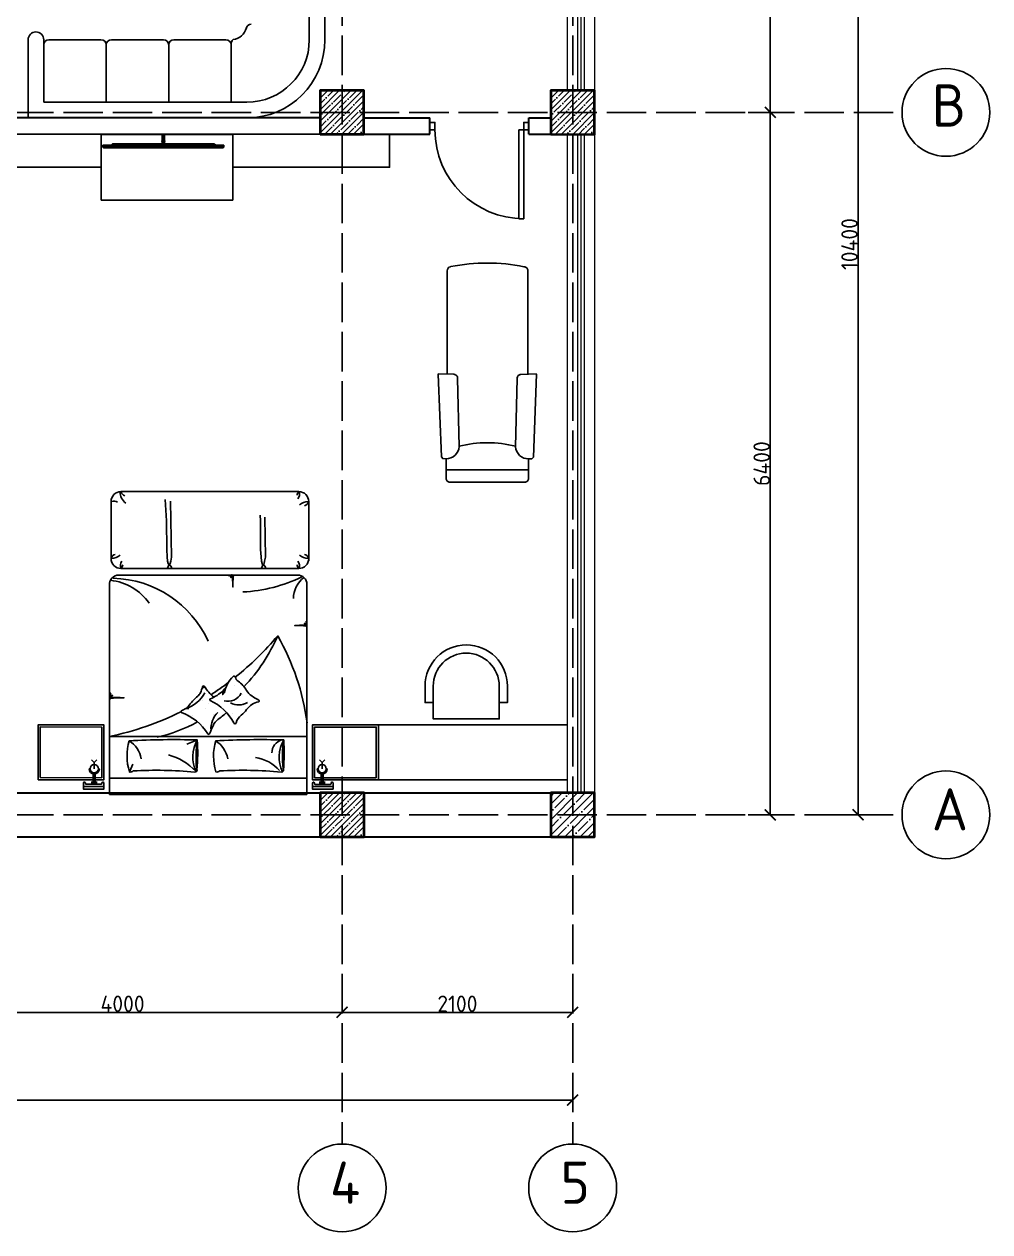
# Model space of a CAD drawing. Header units: millimetres. Extents: x -79936 to 190348, y -17907 to 78730.
# Drawn here: x 4510 to 13307, y -7852 to 3152 of the extents above; entities that cross this region are included whole.
import ezdxf

# ---------------------------------------------------------------- set-up
doc = ezdxf.new("R2010")
doc.units = ezdxf.units.MM
doc.linetypes.add('ACAD_ISO02W100', pattern=[15, 12, -3])
for name, color, linetype in [('A-Door', 150, 'Continuous'), ('ELEC', 4, 'Continuous'), ('FUR', 42, 'Continuous'), ('mebel', 21, 'Continuous'), ('NET 01', 8, 'Continuous'), ('NOITHAT', 21, 'Continuous'), ('Plan 1', 7, 'Continuous'), ('VATDUNG', 9, 'Continuous'), ('wood', 26, 'Continuous')]:
    doc.layers.add(name, color=color, linetype=linetype)
doc.styles.add('gost', font='GOST Common.ttf')
doc.dimstyles.new('Copy of GOST', dxfattribs={"dimtxt": 150, "dimasz": 100, "dimexe": 0.18, "dimexo": 0.06, "dimgap": 3, "dimtad": 1, "dimdec": 0, "dimzin": 0, "dimdsep": 46, "dimtxsty": 'gost', "dimblk": 'ARCHTICK', "dimcen": 0.09, "dimclrt": 256, "dimadec": 0, "dimazin": 0, "dimtfac": 1, "dimtdec": 0, "dimtofl": 0, "dimtmove": 0, "dimatfit": 3, "dimldrblk": 'ARCHTICK', "dimfxl": 200, "dimfxlon": 1, "dimtolj": 1, "dimtzin": 0, "dimarcsym": 0})

# ---------------------------------------------------------------- blocks, each defined once
blk = doc.blocks.new('coffee table')
at = {"color": 7}
for p, q in [((133546, -23302), (134746, -23302)), ((133546, -23902), (133546, -23302)), ((134746, -23302), (134746, -23902)), ((134746, -23902), (133546, -23902))]:
    blk.add_line(p, q, dxfattribs=at)
blk = doc.blocks.new('Lejanka')
at = {"color": 253, "ltscale": 0.5}
blk.add_line((1063, -552), (311, -552), dxfattribs=at)
at = {"color": 253, "ltscale": 0.03}
for points in [[(1031, -438), (818, -438), (346, -438, 0.414214), (311, -473), (311, -652)], [(1028, -438, -0.414214), (1063, -473)], [(318, -1424), (318, -2366, 0.414214), (353, -2402, 0.099956), (1020, -2403, 0.005368), (1025, -2402, 0.002832)], [(1052, -2366, -0.358906), (1025, -2402)]]:
    blk.add_lwpolyline(points, format="xyb", dxfattribs=at)
for points in [[(1063, -653), (1063, -473)], [(1053, -2367), (1053, -1425)]]:
    blk.add_lwpolyline(points, dxfattribs=at)
for points in [[(267, -668), (238, -1423), (242, -1426), (381, -1421, 0.414214), (416, -1384), (429, -762, 0.414214), (311, -652), (281, -653)], [(1106, -669), (1135, -1424), (1131, -1427), (992, -1422, -0.414214), (958, -1385), (945, -763, -0.414214), (1063, -653), (1093, -654)]]:
    blk.add_lwpolyline(points, format="xyb", close=True, dxfattribs=at)
at = {"color": 253, "ltscale": 0.5}
blk.add_arc((687, 275), 1073, 256.094, 283.906, dxfattribs=at)
blk = doc.blocks.new('*X48')
at = {"color": 0}
for p, q in [((3148, 8143), (3148, 8143)), ((3156, 8183), (3156, 8183)), ((3283, 8050), (3283, 8050)), ((3154, 7951), (3154, 7951)), ((3209, 8024), (3209, 8024)), ((3252, 7997), (3252, 7997))]:
    blk.add_line(p, q, dxfattribs=at)
blk = doc.blocks.new('*X47')
at = {"color": 0}
for p, q in [((3156, 8183), (3156, 8183)), ((3140, 7940), (3140, 7940))]:
    blk.add_line(p, q, dxfattribs=at)
blk = doc.blocks.new('*X46')
at = {"color": 0}
for p, q in [((3156, 8183), (3156, 8183)), ((3140, 7940), (3140, 7940))]:
    blk.add_line(p, q, dxfattribs=at)
blk = doc.blocks.new('*X45')
at = {"color": 0}
for p, q in [((3163, 7776), (3163, 7776)), ((3422, 7761), (3422, 7761)), ((3236, 7676), (3236, 7676)), ((3244, 7699), (3244, 7699)), ((3340, 7689), (3340, 7689))]:
    blk.add_line(p, q, dxfattribs=at)
blk = doc.blocks.new('_ArchTick')
at = {"color": 0, "linetype": 'ByBlock', "const_width": 0.15}
blk.add_lwpolyline([(-0.5, -0.5), (0.5, 0.5)], dxfattribs=at)
blk = doc.blocks.new('*D56')
at = {"color": 0, "lineweight": -2, "transparency": 16777216}
for p, q in [((-3393, -6452), (-3393, -6652)), ((9507, -6452), (9507, -6652)), ((-3393, -6652), (9507, -6652))]:
    blk.add_line(p, q, dxfattribs=at)
at = {"layer": 'Defpoints', "color": 0, "transparency": 16777216}
for p in [(-3393, -4052), (9507, -4052), (9507, -6652)]:
    blk.add_point(p, dxfattribs=at)
at = {"color": 0, "lineweight": -2, "transparency": 16777216, "xscale": 100, "yscale": 100, "zscale": 100, "rotation": 180}
blk.add_blockref('_ArchTick', (-3393, -6652), dxfattribs=at)
at = {"color": 0, "lineweight": -2, "transparency": 16777216, "xscale": 100, "yscale": 100, "zscale": 100}
blk.add_blockref('_ArchTick', (9507, -6652), dxfattribs=at)
at = {"transparency": 16777216, "insert": (3057, -6574), "char_height": 150, "attachment_point": 5, "style": 'gost'}
blk.add_mtext('\\A1;12900', dxfattribs=at)
blk = doc.blocks.new('*D57')
at = {"color": 0, "lineweight": -2, "transparency": 16777216}
for p, q in [((11107, 2348), (11307, 2348)), ((11307, -4052), (11307, 2348)), ((11107, -4052), (11307, -4052))]:
    blk.add_line(p, q, dxfattribs=at)
at = {"layer": 'Defpoints', "color": 0, "transparency": 16777216}
for p in [(9507, 2348), (11307, 2348), (9507, -4052)]:
    blk.add_point(p, dxfattribs=at)
at = {"color": 0, "lineweight": -2, "transparency": 16777216, "xscale": 100, "yscale": 100, "zscale": 100}
for p, rotation in [((11307, 2348), 90), ((11307, -4052), 270)]:
    blk.add_blockref('_ArchTick', p, dxfattribs=dict(at, rotation=rotation))
at = {"transparency": 16777216, "insert": (11229, -852), "char_height": 150, "attachment_point": 5, "rotation": 90, "style": 'gost'}
blk.add_mtext('\\A1;6400', dxfattribs=at)
blk = doc.blocks.new('*D58')
at = {"color": 0, "lineweight": -2, "transparency": 16777216}
for p, q in [((11307, 6348), (11307, 6348)), ((11307, 2348), (11307, 6348)), ((11107, 2348), (11307, 2348))]:
    blk.add_line(p, q, dxfattribs=at)
at = {"layer": 'Defpoints', "color": 0, "transparency": 16777216}
for p in [(11307, 6348), (11307, 6348), (9507, 2348)]:
    blk.add_point(p, dxfattribs=at)
at = {"color": 0, "lineweight": -2, "transparency": 16777216, "xscale": 100, "yscale": 100, "zscale": 100}
for p, rotation in [((11307, 6348), 90), ((11307, 2348), 270)]:
    blk.add_blockref('_ArchTick', p, dxfattribs=dict(at, rotation=rotation))
at = {"transparency": 16777216, "insert": (11229, 4348), "char_height": 150, "attachment_point": 5, "rotation": 90, "style": 'gost'}
blk.add_mtext('\\A1;4000', dxfattribs=at)
blk = doc.blocks.new('*D52')
at = {"color": 0, "lineweight": -2, "transparency": 16777216}
for p, q in [((11907, 6348), (12107, 6348)), ((12107, -4052), (12107, 6348)), ((11907, -4052), (12107, -4052))]:
    blk.add_line(p, q, dxfattribs=at)
at = {"layer": 'Defpoints', "color": 0, "transparency": 16777216}
for p in [(9507, 6348), (12107, 6348), (9507, -4052)]:
    blk.add_point(p, dxfattribs=at)
at = {"color": 0, "lineweight": -2, "transparency": 16777216, "xscale": 100, "yscale": 100, "zscale": 100}
for p, rotation in [((12107, 6348), 90), ((12107, -4052), 270)]:
    blk.add_blockref('_ArchTick', p, dxfattribs=dict(at, rotation=rotation))
at = {"transparency": 16777216, "insert": (12029, 1148), "char_height": 150, "attachment_point": 5, "rotation": 90, "style": 'gost'}
blk.add_mtext('\\A1;10400', dxfattribs=at)
blk = doc.blocks.new('*D61')
at = {"color": 0, "lineweight": -2, "transparency": 16777216}
for p, q in [((3407, -5652), (3407, -5852)), ((7407, -5652), (7407, -5852)), ((3407, -5852), (7407, -5852))]:
    blk.add_line(p, q, dxfattribs=at)
at = {"layer": 'Defpoints', "color": 0, "transparency": 16777216}
for p in [(7407, -4052), (3407, -4252), (7407, -5852)]:
    blk.add_point(p, dxfattribs=at)
at = {"color": 0, "lineweight": -2, "transparency": 16777216, "xscale": 100, "yscale": 100, "zscale": 100, "rotation": 180}
blk.add_blockref('_ArchTick', (3407, -5852), dxfattribs=at)
at = {"color": 0, "lineweight": -2, "transparency": 16777216, "xscale": 100, "yscale": 100, "zscale": 100}
blk.add_blockref('_ArchTick', (7407, -5852), dxfattribs=at)
at = {"transparency": 16777216, "insert": (5407, -5774), "char_height": 150, "attachment_point": 5, "style": 'gost'}
blk.add_mtext('\\A1;4000', dxfattribs=at)
blk = doc.blocks.new('*D62')
at = {"color": 0, "lineweight": -2, "transparency": 16777216}
for p, q in [((7407, -5652), (7407, -5852)), ((9507, -5652), (9507, -5852)), ((7407, -5852), (9507, -5852))]:
    blk.add_line(p, q, dxfattribs=at)
at = {"layer": 'Defpoints', "color": 0, "transparency": 16777216}
for p in [(7407, -4052), (9507, -4052), (9507, -5852)]:
    blk.add_point(p, dxfattribs=at)
at = {"color": 0, "lineweight": -2, "transparency": 16777216, "xscale": 100, "yscale": 100, "zscale": 100, "rotation": 180}
blk.add_blockref('_ArchTick', (7407, -5852), dxfattribs=at)
at = {"color": 0, "lineweight": -2, "transparency": 16777216, "xscale": 100, "yscale": 100, "zscale": 100}
blk.add_blockref('_ArchTick', (9507, -5852), dxfattribs=at)
at = {"transparency": 16777216, "insert": (8457, -5774), "char_height": 150, "attachment_point": 5, "style": 'gost'}
blk.add_mtext('\\A1;2100', dxfattribs=at)

msp = doc.modelspace()

# ---------------------------------------------------------------- hatches: boundary and pattern name
at = {"transparency": 33554687}
h = msp.add_hatch(dxfattribs=at)
h.set_pattern_fill('ANSI35', color=1, scale=300)
h.set_pattern_definition([(45, (-50915.315, -20852.62), (-53.03301, 53.03301), []), (45, (-50862.28, -20852.62), (-53.03301, 53.03301), [93.75, -18.75, 0, -18.75])])
h.paths.add_polyline_path([(7605.867, 2548.409), (7205.867, 2548.409), (7205.867, 2148.409), (7605.867, 2148.409)])
h = msp.add_hatch(dxfattribs=at)
h.set_pattern_fill('ANSI35', color=1, scale=300)
h.set_pattern_definition([(45, (-48814.045, -20852.96), (-53.03301, 53.03301), []), (45, (-48761.01, -20852.96), (-53.03301, 53.03301), [93.75, -18.75, 0, -18.75])])
h.paths.add_polyline_path([(9707.137, 2548.074), (9307.137, 2548.074), (9307.137, 2148.074), (9707.137, 2148.074)])
h = msp.add_hatch(dxfattribs=at)
h.set_pattern_fill('ANSI35', color=1, scale=300)
h.set_pattern_definition([(45, (-50914.045, -27252.62), (-53.03301, 53.03301), []), (45, (-50861.01, -27252.62), (-53.03301, 53.03301), [93.75, -18.75, 0, -18.75])])
h.paths.add_polyline_path([(7607.137, -3851.591), (7207.137, -3851.591), (7207.137, -4251.591), (7607.137, -4251.591)])
h = msp.add_hatch(dxfattribs=at)
h.set_pattern_fill('ANSI35', color=1, scale=400)
h.set_pattern_definition([(45, (-56116.78, -17052.96), (-70.71068, 70.71068), []), (45, (-56046.07, -17052.96), (-70.71068, 70.71068), [125, -25, 0, -25])])
h.paths.add_polyline_path([(9307.137, -3851.926), (9307.137, -4251.926), (9707.137, -4251.926), (9707.137, -3851.926)])

# ---------------------------------------------------------------- linework, layer by layer
msp.add_line((7605.867, 2388.274), (7604.597, 2388.274))
at = {"color": 253}
for p, q in [((5301.914, -1197.576), (5301.914, -1737.727)), ((7012.392, -1107.551), (5391.939, -1107.551)), ((7102.417, -1737.727), (7102.417, -1197.576)), ((5391.939, -1807.551), (7012.392, -1807.551)), ((5832.382, -1768.34), (5815.527, -1804.912)), ((5856.462, -1798.262), (5832.382, -1768.34)), ((5839.15, -1769.951), (5837.172, -1767.97)), ((6688.1, -1768.34), (6671.244, -1804.912)), ((6712.18, -1798.262), (6688.1, -1768.34)), ((6694.867, -1769.951), (6692.89, -1767.97)), ((5286.853, -1949.26), (5286.853, -3717.294)), ((5286.884, -3339.283), (7086.884, -3339.283)), ((5471.934, -3655.541), (5501.469, -3589.792)), ((5286.853, -3717.294), (7086.884, -3717.294)), ((5286.853, -3717.294), (5286.853, -3867.297)), ((7086.884, -3717.294), (7086.884, -3867.297)), ((7086.884, -3867.297), (5286.853, -3867.297))]:
    msp.add_line(p, q, dxfattribs=at)
at = {"color": 18, "lineweight": 30, "true_color": 0x000000}
msp.add_line((-3192.652, -3851.926), (9357.348, -3851.926), dxfattribs=at)
at = {"color": 18, "lineweight": 9, "true_color": 0x000000}
for points in [[(9457.137, 6148.074), (9457.137, 2548.074)], [(9707.137, 6148.074), (9707.137, 2548.074)], [(9457.137, 2148.074), (9457.137, -3851.926)], [(9707.137, 2148.074), (9707.137, -3851.926)]]:
    msp.add_lwpolyline(points, dxfattribs=at)
at = {"color": 152, "lineweight": 9, "true_color": 0x2776bb}
for points in [[(9552.137, 6148.074), (9552.137, 2548.074)], [(9580.628, 6148.074), (9580.628, 2548.074)], [(9612.137, 6148.074), (9612.137, 2548.074)], [(9552.137, 2148.074), (9552.137, -3851.926)], [(9582.137, 2148.074), (9582.137, -3851.926)], [(9612.137, 2148.074), (9612.137, -3851.926)]]:
    msp.add_lwpolyline(points, dxfattribs=at)
at = {"color": 18, "lineweight": 40, "true_color": 0x000000}
for points in [[(7205.867, 2148.409), (7605.867, 2148.409), (7605.867, 2548.409), (7205.867, 2548.409)], [(9307.137, -4251.926), (9707.137, -4251.926), (9707.137, -3851.926), (9307.137, -3851.926)]]:
    msp.add_lwpolyline(points, close=True, dxfattribs=at)
at = {"lineweight": 40}
for points in [[(9307.137, 2148.409), (9707.137, 2148.074), (9707.137, 2548.074), (9307.137, 2548.074)], [(7207.137, -4251.591), (7607.137, -4251.591), (7607.137, -3851.591), (7207.137, -3851.591)]]:
    msp.add_lwpolyline(points, close=True, dxfattribs=at)
at = {"color": 152, "true_color": 0x2776bb}
for points in [[(7605.867, 2388.274), (7604.597, 2388.274)], [(9707.137, -3851.926), (9707.137, -4251.926)], [(7705.867, -4251.932), (7305.867, -4251.932)], [(9707.137, -4251.926), (9307.137, -4251.926)]]:
    msp.add_lwpolyline(points, dxfattribs=at)
at = {"color": 7, "lineweight": 30}
for points in [[(7205.858, 2298.409), (3607.348, 2298.175)], [(7604.597, 2298.409), (8207.137, 2298.409)], [(9107.137, 2298.409), (9307.137, 2298.409)], [(7205.867, 2148.409), (2057.348, 2148.074)], [(7604.597, 2148.409), (8207.137, 2148.409)], [(9107.137, 2148.409), (9307.137, 2148.409)]]:
    msp.add_lwpolyline(points, dxfattribs=at)
at = {"color": 18, "lineweight": 30, "true_color": 0x000000}
for points in [[(8207.137, 2148.409), (8207.137, 2298.409)], [(9107.137, 2148.409), (9107.137, 2148.409), (9107.137, 2298.409)], [(-3192.652, -4251.926), (9707.137, -4251.926)]]:
    msp.add_lwpolyline(points, dxfattribs=at)
at = {"color": 18, "true_color": 0x000000}
for points in [[(9707.137, 2148.074), (9557.137, 2148.074)], [(7355.867, -4251.932), (7605.867, -4251.932)]]:
    msp.add_lwpolyline(points, dxfattribs=at)
at = {"color": 253}
for points in [[(5843.404, -1194.142), (5852.386, -1704.492), (5845.235, -1741.956), (5840.003, -1761.666), (5835.814, -1769.393), (5831.792, -1770.911), (5827.265, -1769.961), (5822.38, -1762.165), (5817.486, -1741.116), (5812.933, -1700.407), (5809.072, -1633.629), (5806.253, -1372.33), (5794.067, -1179.979)], [(6701.691, -1340.122), (6708.104, -1704.492), (6700.953, -1741.956), (6695.721, -1761.666), (6691.532, -1769.393), (6687.51, -1770.911), (6682.983, -1769.961), (6678.098, -1762.165), (6673.204, -1741.116), (6668.651, -1700.407), (6664.79, -1633.629), (6661.97, -1372.33), (6658.816, -1322.542)], [(7000.378, -1867.297), (5363.633, -1867.297)], [(6346.82, -1867.552), (6355.279, -1867.297), (6360.994, -1867.195), (6365.019, -1867.21), (6368.237, -1867.311), (6370.872, -1867.497), (6372.983, -1867.774), (6374.626, -1868.149), (6375.86, -1868.627), (6376.741, -1869.214), (6377.329, -1869.916), (6377.68, -1870.74), (6377.85, -1871.68), (6377.892, -1872.679), (6377.854, -1873.669), (6377.788, -1874.582), (6377.742, -1875.35), (6377.767, -1875.904), (6377.912, -1876.177), (6378.228, -1876.099), (6378.749, -1875.63), (6379.454, -1874.83), (6380.306, -1873.787), (6381.268, -1872.589), (6382.302, -1871.323), (6383.373, -1870.078), (6384.443, -1868.94), (6385.475, -1867.999), (6386.44, -1867.33), (6387.336, -1866.969), (6388.168, -1866.943), (6388.94, -1867.276), (6389.659, -1867.993), (6390.329, -1869.121), (6390.956, -1870.684), (6391.544, -1872.707), (6392.097, -1875.181), (6392.613, -1877.949), (6393.087, -1880.821), (6393.516, -1883.605), (6393.896, -1886.111), (6394.222, -1888.146), (6394.489, -1889.52), (6394.696, -1890.041), (6394.841, -1889.582), (6394.949, -1888.263), (6395.048, -1886.271), (6395.164, -1883.79), (6395.328, -1881.005), (6395.567, -1878.101), (6395.908, -1875.263), (6396.381, -1872.676), (6397.003, -1870.491), (6397.756, -1868.714), (6398.608, -1867.319), (6399.53, -1866.28), (6400.493, -1865.57), (6401.467, -1865.16), (6402.422, -1865.025), (6403.329, -1865.138), (6404.164, -1865.519), (6404.931, -1866.382), (6405.639, -1867.988), (6406.299, -1870.597), (6406.92, -1874.471), (6407.513, -1879.871), (6408.087, -1887.057), (6408.652, -1896.291), (6409.215, -1907.642), (6409.765, -1920.405), (6410.289, -1933.687), (6410.773, -1946.591), (6411.204, -1958.222), (6411.568, -1967.685), (6411.851, -1974.083), (6412.04, -1976.523), (6412.131, -1974.404), (6412.162, -1968.309), (6412.179, -1959.116), (6412.23, -1947.705), (6412.363, -1934.953), (6412.624, -1921.74), (6413.06, -1908.944), (6413.719, -1897.443), (6414.643, -1887.934), (6415.851, -1880.382), (6417.355, -1874.567), (6419.171, -1870.273), (6421.31, -1867.281), (6422.43, -1866.418)], [(7085.154, -2283.561), (7084.968, -2286.197), (7084.69, -2288.307), (7084.316, -2289.951), (7083.838, -2291.184), (7083.251, -2292.066), (7082.548, -2292.653), (7081.724, -2293.004), (7080.785, -2293.175), (7079.786, -2293.216), (7078.796, -2293.179), (7077.883, -2293.112), (7077.115, -2293.066), (7076.561, -2293.091), (7076.288, -2293.236), (7076.365, -2293.552), (7076.835, -2294.074), (7077.635, -2294.779), (7078.678, -2295.631), (7079.876, -2296.592), (7081.142, -2297.627), (7082.387, -2298.698), (7083.524, -2299.767), (7084.466, -2300.8), (7085.135, -2301.765), (7085.495, -2302.661), (7085.522, -2303.492), (7085.189, -2304.265), (7084.471, -2304.984), (7083.344, -2305.654), (7081.781, -2306.28), (7079.757, -2306.868), (7077.284, -2307.421), (7074.515, -2307.937), (7071.644, -2308.412), (7068.859, -2308.841), (7066.354, -2309.22), (7064.319, -2309.546), (7062.945, -2309.814), (7062.423, -2310.02), (7062.883, -2310.166), (7064.202, -2310.274), (7066.194, -2310.372), (7068.675, -2310.489), (7071.46, -2310.652), (7074.364, -2310.891), (7077.202, -2311.233), (7079.788, -2311.705), (7081.974, -2312.328), (7083.751, -2313.08), (7085.145, -2313.932), (7086.184, -2314.855), (7086.895, -2315.818), (7087.305, -2316.792), (7087.439, -2317.747), (7087.327, -2318.653), (7086.945, -2319.488), (7086.082, -2320.255), (7084.477, -2320.963), (7081.868, -2321.623), (7077.994, -2322.245), (7072.594, -2322.837), (7065.407, -2323.411), (7056.173, -2323.977), (7044.823, -2324.539), (7032.059, -2325.089), (7018.778, -2325.613), (7005.874, -2326.097), (6994.243, -2326.528), (6984.78, -2326.892), (6978.381, -2327.175), (6975.941, -2327.364), (6978.061, -2327.456), (6984.156, -2327.486), (6993.348, -2327.504), (7004.76, -2327.555), (7017.511, -2327.687), (7030.725, -2327.948), (7043.521, -2328.385), (7055.021, -2329.044), (7064.53, -2329.968), (7072.083, -2331.175), (7077.898, -2332.68), (7082.192, -2334.495), (7085.184, -2336.635), (7086.046, -2337.755)], [(5288.929, -2933.264), (5289.152, -2936.427), (5289.485, -2938.96), (5289.934, -2940.932), (5290.508, -2942.412), (5291.212, -2943.47), (5292.055, -2944.175), (5293.044, -2944.596), (5294.172, -2944.8), (5295.37, -2944.85), (5296.559, -2944.805), (5297.654, -2944.725), (5298.576, -2944.67), (5299.241, -2944.7), (5299.568, -2944.874), (5299.475, -2945.253), (5298.911, -2945.879), (5297.951, -2946.725), (5296.7, -2947.747), (5295.262, -2948.901), (5293.744, -2950.143), (5292.249, -2951.428), (5290.884, -2952.712), (5289.754, -2953.951), (5288.951, -2955.109), (5288.519, -2956.183), (5288.487, -2957.181), (5288.887, -2958.108), (5289.748, -2958.971), (5291.101, -2959.775), (5292.977, -2960.527), (5295.405, -2961.233), (5298.373, -2961.896), (5301.695, -2962.516), (5305.141, -2963.085), (5308.482, -2963.6), (5311.489, -2964.055), (5313.931, -2964.446), (5315.58, -2964.768), (5316.205, -2965.015), (5315.654, -2965.19), (5314.071, -2965.319), (5311.681, -2965.437), (5308.703, -2965.577), (5305.361, -2965.774), (5301.877, -2966.06), (5298.472, -2966.47), (5295.368, -2967.037), (5292.745, -2967.784), (5290.613, -2968.687), (5288.939, -2969.709), (5287.692, -2970.816), (5286.839, -2971.972), (5286.348, -2973.141), (5286.186, -2974.287), (5286.321, -2975.375), (5286.779, -2976.377), (5287.814, -2977.297), (5289.741, -2978.147), (5292.872, -2978.939), (5297.521, -2979.684), (5304.001, -2980.396), (5312.625, -2981.084), (5323.706, -2981.763), (5337.326, -2982.438), (5352.642, -2983.098), (5368.58, -2983.726), (5384.065, -2984.307), (5398.022, -2984.824), (5409.377, -2985.261), (5417.056, -2985.601), (5419.984, -2985.828), (5417.441, -2985.937), (5410.126, -2985.974), (5399.095, -2985.995), (5385.402, -2986.057), (5370.1, -2986.216), (5354.244, -2986.529), (5338.889, -2987.052), (5325.088, -2987.843), (5313.677, -2988.952), (5304.614, -2990.401), (5297.636, -2992.206), (5292.483, -2994.385), (5288.893, -2996.952), (5287.858, -2998.296)], [(6083.745, -3372.573), (5991.521, -3408.36)], [(-3392.652, -6651.926), (9507.137, -6652.106)]]:
    msp.add_lwpolyline(points, dxfattribs=at)
for points in [[(6820.329, -2421.303, -0.095039084), (7088.561, -3214.444)], [(6346.002, -2898.169, 0.26326469), (6323.741, -2930.973, -0.026107827), (6320.096, -2958.088, 0.027613072), (6321.077, -2922.2, -0.089258609), (6206.899, -2994.557, 0.662242133), (6206.217, -3009.717, -0.16203728), (6419.622, -3215.46, 0.676499441), (6441.419, -3213.247, -0.16051349), (6488.339, -3144.428, 0.074730127), (6537.212, -3093.776, -0.187721318), (6646.822, -3021.755, 0.707910368), (6648.311, -3008.46, -0.010003096), (6584.173, -2968.641, -0.113819126), (6537.109, -2919.961, 0.099538672), (6459.279, -2834.773, -0.173425276), (6433.257, -2796.349, 0.58998763), (6412.924, -2791.094, 0.137311546), (6332.722, -2943.383, 0.137311546)], [(6236.829, -2980.832, -0.069097869), (6153.397, -2882.3, 0.658964833), (6135.575, -2885.16, -0.049789212), (6115.868, -2939.851, -0.103756713), (6092.306, -2970.709, 0.055725271), (6003.602, -3066.393, -0.118660449), (5981.946, -3084.573, 0.016811202), (5942.984, -3105.644, 0.707910368), (5942.854, -3119.021, -0.169639788), (6183.49, -3315.428, 0.664036304), (6197.617, -3313.268, 0.02370607), (6231.599, -3240.299, -0.134833815), (6274.912, -3184.085, 0.012748323), (6354.278, -3120.979)], [(5467.243, -3378.07, 0.144018636), (5468.92, -3659.702, 0.24864253)], [(6086.758, -3370.076, 0.021276192), (5467.243, -3378.07, -0.206383296), (5577.418, -3540.689, 0.237197583)], [(5467.243, -3661.843, 0.267769384), (5504.483, -3652.212, -0.03773913), (6065.059, -3663.031, 0.684696407), (6081.333, -3630.573, -0.060702128), (6086.758, -3370.076, -0.046648931), (6083.745, -3641.392, -1.318435703)], [(6255.062, -3378.07, 0.144018636), (6256.739, -3659.702, 0.24864253)], [(6874.578, -3370.076, 0.021276192), (6255.062, -3378.07, -0.206383296), (6365.238, -3540.689, 0.237197583)], [(6255.062, -3661.843, 0.267769384), (6292.303, -3652.212, -0.03773913), (6852.878, -3663.031, 0.684696407), (6869.153, -3630.573, -0.060702128), (6874.578, -3370.076, -0.046648931), (6871.564, -3641.392, -1.318435703)], [(6074.1, -3655.541, 0.143971762), (5823.951, -3505.734, 1.292232362)]]:
    msp.add_lwpolyline(points, format="xyb", dxfattribs=at)
at = {"color": 18, "true_color": 0x000000}
for centre in [(12907.137, 2348.074), (12907.137, -4051.926), (7407.132, -7451.926), (9507.132, -7451.926)]:
    msp.add_circle(centre, 400, dxfattribs=at)
at = {"color": 253}
for centre, radius, start, end in [((5391.939, -1197.576), 90.025, 90, 180), ((5327.528, -1258.645), 64.417, 58.9054593, 107.55407), ((5516.132, -1109.108), 131.505, 179.4512504, 232.8026502), ((5448.956, -1091.005), 59.369, 196.1826832, 248.1385775), ((7060.341, -1152.563), 65.766, 136.8094786, 168.3840962), ((6955.641, -1133.965), 62.597, 320.8412967, 24.9586029), ((7012.392, -1197.576), 90.025, 0, 90), ((7111.127, -1348.613), 152.116, 95.6195829, 127.1395724), ((7045.948, -1180.097), 59.113, 287.8330498, 342.8004789), ((5358.383, -1735.006), 59.113, 107.8330498, 162.8004789), ((5391.939, -1717.526), 90.025, 180, 270), ((5293.204, -1566.489), 152.116, 275.6195829, 307.1395724), ((5448.69, -1781.137), 62.597, 140.8412967, 204.9586029), ((6955.641, -1781.137), 62.597, 335.0413971, 39.1587033), ((7012.392, -1717.526), 90.025, 270, 0), ((7111.127, -1566.489), 152.116, 232.8604276, 264.3804171), ((7045.948, -1735.006), 59.113, 17.1995211, 72.1669502), ((5373.194, -1954.598), 86.506, 90, 183.5376473), ((5343.99, -1762.539), 65.766, 316.8094786, 348.3840962), ((7060.341, -1762.539), 65.766, 191.6159038, 223.1905214), ((7000.378, -1953.803), 86.506, 0, 90), ((5244.307, -2409.178), 496.348, 35.1901353, 84.020571), ((5292.97, -2878.76), 983.187, 24.6077679, 88.3032896), ((6429.788, -614.76), 1408.561, 272.9916923, 295.6818748), ((7212.925, -2088.155), 250.478, 127.8553261, 178.4405329), ((4723.505, -658.417), 2739.423, 308.6329172, 319.9448516), ((5332.171, -1768.531), 1625.031, 316.5887188, 336.3155971), ((4723.505, -658.417), 2739.423, 302.9313602, 306.9509858), ((5888.059, -2793.204), 306.122, 287.8601941, 331.5122134), ((6155.509, -2888.808), 14.285, 129.7096983, 175.9506023), ((6166.358, -2883.623), 20.802, 163.7967341, 220.4566072), ((6368.703, -2886.216), 131.087, 254.0372031, 333.4536122), ((5998.198, -3115.501), 34.938, 66.8351686, 117.7218111), ((6465.844, -2887.232), 163.363, 242.6103687, 299.3610155), ((4723.505, -658.417), 2739.423, 281.8679079, 296.3246905), ((6000.888, -3183.106), 100.336, 83.6749968, 100.8819828), ((6410.877, -3264.822), 198.59, 133.2034761, 185.0555903), ((5332.171, -1768.531), 1625.031, 283.9049726, 297.8169245), ((6364.548, -3525.885), 318.501, 150.7125497, 205.0089526), ((6894.248, -3491.584), 128.212, 107.4073158, 178.5128622), ((7152.367, -3525.885), 318.501, 150.7125497, 205.0089526), ((6558.059, -3901.707), 376.51, 42.0117799, 80.9634836)]:
    msp.add_arc(centre, radius, start, end, dxfattribs=at)
at = {"layer": 'A-Door', "color": 7}
for points in [[(8207.034, 2189.655), (8207.034, 2257.163), (8252.039, 2257.163), (8252.039, 2189.655)], [(9062.132, 2189.655), (9062.132, 2257.163), (9107.137, 2257.163), (9107.137, 2189.655)], [(9017.127, 2189.655), (9017.127, 1379.562), (9062.132, 1379.562), (9062.132, 2189.655)]]:
    msp.add_lwpolyline(points, close=True, dxfattribs=at)
at = {"layer": 'ELEC', "color": 253}
for p, q in [((5148.768, -3575.878), (5124.274, -3551.385)), ((5148.768, -3575.878), (5173.261, -3551.384)), ((5148.768, -3575.878), (5148.768, -3632.131)), ((7225.003, -3575.866), (7200.51, -3551.372)), ((7225.003, -3575.866), (7249.497, -3551.372)), ((7225.003, -3575.866), (7225.003, -3632.119)), ((5111.266, -3632.132), (5101.89, -3632.132)), ((5139.392, -3679.009), (5139.392, -3754.013)), ((5148.768, -3679.009), (5148.768, -3763.389)), ((5158.143, -3679.009), (5158.143, -3754.013)), ((5195.645, -3632.132), (5186.27, -3632.132)), ((7178.126, -3632.119), (7187.501, -3632.119)), ((7215.628, -3678.996), (7215.628, -3754)), ((7225.003, -3678.996), (7225.003, -3763.376)), ((7234.379, -3678.996), (7234.379, -3754)), ((7262.505, -3632.119), (7271.881, -3632.119)), ((5176.894, -3754.013), (5120.641, -3754.013)), ((5176.894, -3763.389), (5120.641, -3763.389)), ((7196.877, -3754), (7253.13, -3754)), ((7196.877, -3763.376), (7253.13, -3763.376))]:
    msp.add_line(p, q, dxfattribs=at)
for centre in [(5148.768, -3632.131), (7225.003, -3632.119)]:
    msp.add_circle(centre, 37.502, dxfattribs=at)
for centre, start, end in [((5148.768, -3632.131), 180.0008808, 359.9991192), ((7225.003, -3632.119), 180, 0)]:
    msp.add_arc(centre, 46.878, start, end, dxfattribs=at)
at = {"layer": 'FUR', "color": 253}
for points in [[(7086.884, -3867.297), (7086.884, -1953.803)], [(7736.917, -3233.332), (9457.137, -3233.332)], [(7736.917, -3733.332), (9457.137, -3733.332)], [(7086.884, -3867.297), (5286.884, -3867.297)], [(-3392.652, -5851.926), (9507.137, -5851.926)], [(-3392.652, -6651.926), (9507.137, -6651.926)]]:
    msp.add_lwpolyline(points, dxfattribs=at)
for points in [[(4637.005, -3732.559), (5236.887, -3733.345), (5236.887, -3233.345), (4636.854, -3233.345)], [(4656.005, -3713.559), (5217.887, -3714.345), (5217.887, -3252.345), (4656.005, -3251.559)], [(7736.917, -3733.332), (7136.884, -3733.332), (7136.884, -3233.332), (7736.917, -3233.332)], [(7717.917, -3714.332), (7155.884, -3714.332), (7155.884, -3252.332), (7717.917, -3252.332)]]:
    msp.add_lwpolyline(points, close=True, dxfattribs=at)
at = {"layer": 'mebel', "color": 253, "ltscale": 90}
for p, q in [((5727.756, 2148.279), (5727.756, 2146.279)), ((5727.756, 2146.279), (5827.756, 2146.279)), ((5766.756, 2129.238, 10.262), (5766.756, 2146.279)), ((5766.762, 2067.28), (5766.762, 2129.238, 10.262)), ((5766.762, 2112.238, 10.262), (5788.762, 2112.238, 10.262)), ((5770.762, 2107.238, 10.262), (5784.762, 2107.238, 10.262)), ((5770.762, 2067.28, 2.22), (5770.762, 2107.238, 5.026)), ((5771.762, 2097.238, 10.262), (5783.762, 2097.238, 10.262)), ((5771.762, 2062.28), (5771.762, 2097.238, 4.286)), ((5783.762, 2062.28), (5783.762, 2097.238, 4.286)), ((5784.762, 2067.28, 2.22), (5784.762, 2107.238, 5.026)), ((5788.756, 2129.238, 10.262), (5788.756, 2146.279)), ((5788.762, 2067.28), (5788.762, 2129.238, 10.262)), ((5827.756, 2146.279), (5827.756, 2148.279)), ((5225.966, 2048.28), (6329.663, 2048.28)), ((5225.966, 2043.28), (6329.663, 2043.28)), ((5225.966, 2031.28), (6329.663, 2031.28)), ((5231.966, 2025.28), (6323.663, 2025.28)), ((5302.495, 2048.279), (5313.031, 2058.815)), ((5314.501, 2060.28), (6241.128, 2060.28)), ((5836.276, 2062.279), (5719.236, 2062.279)), ((5719.236, 2062.279), (5719.236, 2060.279)), ((5719.236, 2060.279), (5836.276, 2060.279)), ((5765.762, 2088.78), (5764.762, 2088.78)), ((5764.762, 2082.78), (5764.762, 2088.78)), ((5765.762, 2082.78), (5764.762, 2082.78)), ((5765.762, 2081.78), (5765.762, 2089.78)), ((5766.762, 2089.78), (5765.762, 2089.78)), ((5766.762, 2081.78), (5765.762, 2081.78)), ((5770.762, 2067.28), (5766.762, 2067.28)), ((5770.762, 2088.78), (5771.762, 2088.78)), ((5770.762, 2082.78), (5771.762, 2082.78)), ((5783.762, 2088.78), (5784.762, 2088.78)), ((5783.762, 2082.78), (5784.762, 2082.78)), ((5784.762, 2067.28), (5788.762, 2067.28)), ((5788.762, 2089.78), (5789.762, 2089.78)), ((5788.762, 2081.78), (5789.762, 2081.78)), ((5789.762, 2081.78), (5789.762, 2089.78)), ((5789.762, 2088.78), (5790.762, 2088.78)), ((5789.762, 2082.78), (5790.762, 2082.78)), ((5790.762, 2082.78), (5790.762, 2088.78)), ((5836.276, 2060.279), (5836.276, 2062.279)), ((6255.193, 2048.279), (6244.657, 2058.815)), ((6323.657, 2025.279), (6329.657, 2031.279)), ((6329.657, 2031.279), (6329.657, 2048.279))]:
    msp.add_line(p, q, dxfattribs=at)
at = {"layer": 'mebel', "color": 253}
for p, q in [((5225.966, 2043.28), (5225.966, 2048.28)), ((5225.966, 2031.28), (5225.966, 2043.28)), ((5231.966, 2025.28), (5225.966, 2031.28))]:
    msp.add_line(p, q, dxfattribs=at)
for points in [[(3877.348, 2148.074), (3877.348, 1848.074), (5210.785, 1848.074), (5210.765, 2148.279)], [(6410.765, 1848.279), (7839.388, 1848.279), (7839.388, 2148.409)]]:
    msp.add_lwpolyline(points, dxfattribs=at)
at = {"layer": 'mebel', "color": 253, "ltscale": 90}
msp.add_circle((5777.756, 2129.238, 10.262), 3, dxfattribs=at)
for centre, radius, start, end in [((5777.756, 2129.238, 10.262), 11, 180, 0), ((5316.566, 2055.279), 5, 90, 135), ((6241.122, 2055.279), 5, 45, 90)]:
    msp.add_arc(centre, radius, start, end, dxfattribs=at)
at = {"layer": 'NET 01', "color": 7}
msp.add_arc((9062.132, 2189.655), 810.094, 180, 270, dxfattribs=at)
at = {"layer": 'NOITHAT', "color": 253, "linetype": 'Continuous'}
for p, q in [((7249.955, 4432.711), (7249.955, 3009.728)), ((7107.657, 4290.413), (7107.657, 3009.728)), ((4546.287, 3009.728), (4546.287, 2298.236)), ((4688.585, 3009.728), (4688.585, 2440.534)), ((5210.345, 3009.728), (4736.018, 3009.728)), ((5779.539, 3009.728), (5305.211, 3009.728)), ((6348.732, 3009.728), (5874.404, 3009.728)), ((6396.165, 2973.599), (6396.165, 2440.534)), ((5257.778, 2962.295), (5257.778, 2440.534)), ((5826.972, 2962.295), (5826.972, 2440.534)), ((5826.972, 2962.295), (5826.972, 2440.534)), ((6538.463, 2440.534), (4688.585, 2440.534)), ((6538.463, 2298.236), (4546.287, 2298.236))]:
    msp.add_line(p, q, dxfattribs=at)
for centre, radius, start, end in [((6396.165, 3152.026), 142.298, 277.3131385, 346.7788701), ((6579.727, 3104.593), 47.433, 90, 169.3158619), ((4617.436, 3009.728), 71.149, 0, 180), ((4736.018, 2962.295), 47.433, 90, 180), ((5210.345, 2962.295), 47.433, 0, 90), ((5305.211, 2962.295), 47.433, 90, 180), ((5779.539, 2962.295), 47.433, 0, 90), ((5779.539, 2962.295), 47.433, 0, 90), ((5874.404, 2962.295), 47.433, 90, 180), ((5874.404, 2962.295), 47.433, 90, 180), ((6348.732, 2962.295), 47.433, 0, 90), ((6443.598, 2973.599), 47.433, 128.1792555, 180), ((6538.463, 3009.728), 711.492, 270, 0), ((6538.463, 3009.728), 569.193, 270, 0)]:
    msp.add_arc(centre, radius, start, end, dxfattribs=at)
at = {"layer": 'Plan 1', "color": 9, "linetype": 'ACAD_ISO02W100', "ltscale": 30, "true_color": 0xc7c8ca}
for points in [[(7407.137, 9348.102), (7406.909, -7052.077)], [(9507.137, 9348.102), (9507.153, -7052.106)]]:
    msp.add_lwpolyline(points, dxfattribs=at)
at = {"layer": 'Plan 1', "color": 251, "linetype": 'ACAD_ISO02W100', "ltscale": 30, "true_color": 0x636466}
for points in [[(-6382.253, 2348.074), (12507.137, 2348.074)], [(-6382.253, -4051.926), (12505.811, -4051.926)]]:
    msp.add_lwpolyline(points, dxfattribs=at)
at = {"layer": 'VATDUNG', "color": 253}
for points in [[(8237.567, -3028.831), (8162.576, -3028.831), (8162.576, -2878.849)], [(8837.492, -2878.849), (8837.492, -3178.812), (8237.567, -3178.812), (8237.567, -2878.849)], [(8912.483, -2878.849), (8912.483, -3028.831), (8837.492, -3028.831)]]:
    msp.add_lwpolyline(points, dxfattribs=at)
for radius in [374.953, 299.963]:
    msp.add_arc((8537.53, -2878.849), radius, 0, 180, dxfattribs=at)
at = {"layer": 'wood', "color": 253}
for p, q in [((5049.377, -3793.435), (5236.887, -3793.435)), ((7324.394, -3793.422), (7136.884, -3793.422))]:
    msp.add_line(p, q, dxfattribs=at)
for points in [[(5060.778, -3755.148), (5057.028, -3755.148, 0.414213562), (5049.528, -3762.648), (5049.528, -3817.481), (5237.038, -3817.481), (5237.038, -3762.648, 0.414213562), (5229.538, -3755.148), (5225.787, -3755.148, 0.414213562), (5218.287, -3762.648), (5218.287, -3766.398, -0.414213562), (5210.787, -3773.899), (5075.779, -3773.899, -0.414213562), (5068.279, -3766.398), (5068.279, -3762.648, 0.414213562)], [(7313.144, -3755.92), (7316.894, -3755.92, -0.414213562), (7324.394, -3763.421), (7324.394, -3818.254), (7136.884, -3818.254), (7136.884, -3763.421, -0.414213562), (7144.384, -3755.92), (7148.134, -3755.92, -0.414213562), (7155.635, -3763.421), (7155.635, -3767.171, 0.414213562), (7163.135, -3774.671), (7298.143, -3774.671, 0.414213562), (7305.643, -3767.171), (7305.643, -3763.421, -0.414213562)]]:
    msp.add_lwpolyline(points, format="xyb", close=True, dxfattribs=at)

# ---------------------------------------------------------------- block references
at = {"color": 253, "xscale": 1.000017114481404, "yscale": 1.000017114481404, "zscale": 1.000017114481404, "rotation": 89.99999999999999}
for name in ['*X45', '*X48', '*X47', '*X46']:
    msp.add_blockref(name, (14188.438, -6292.667), dxfattribs=at)
at = {"layer": 'mebel', "color": 253, "rotation": 180}
for name, p in [('coffee table', (139956.757, -21754.192)), ('Lejanka', (9416.646, -1460.227))]:
    msp.add_blockref(name, p, dxfattribs=at)

# ---------------------------------------------------------------- texts
at = {"layer": 'Plan 1', "char_height": 384.875, "attachment_point": 1, "style": 'gost'}
for s, insert in [('B', (12778.689, 2603.818)), ('A', (12778.689, -3809.525)), ('4', (7296.34, -7211.351)), ('5', (9396.34, -7211.351))]:
    msp.add_mtext_dynamic_manual_height_columns(s, width=384.87481, gutter_width=0.55, heights=[0], dxfattribs=dict(at, insert=insert))

# ---------------------------------------------------------------- dimensions: what is measured, and where the dimension line sits
at = {"color": 253}
for base, p2, picture, middle in [((12107.137, 6348.074), (9507.137, 6348.074), '*D52', (12029.137, 1148.074)), ((11307.137, 2348.158), (9507.165, 2348.158), '*D57', (11229.137, -851.884))]:
    dim = msp.add_linear_dim(base=base, p1=(9507.137, -4051.926), p2=p2, angle=90, dimstyle='Copy of GOST', dxfattribs=at)
    dim.commit()
    dim.dimension.update_dxf_attribs({"geometry": picture, "text_midpoint": middle})
dim = msp.add_linear_dim(base=(11307.137, 6348.074), p1=(9507.165, 2348.158), p2=(11307.137, 6348.074), angle=90, dimstyle='Copy of GOST', override={"dimtmove": 1}, dxfattribs=at)
dim.commit()
dim.dimension.update_dxf_attribs({"geometry": '*D58', "text_midpoint": (11229.137, 4348.116)})
dim = msp.add_linear_dim(base=(9507.137, -6651.926), p1=(-3392.652, -4051.926), p2=(9507.137, -4051.926), dimstyle='Copy of GOST', dxfattribs=at)
dim.commit()
dim.dimension.update_dxf_attribs({"geometry": '*D56', "text_midpoint": (3057.243, -6573.926)})
for base, p1, p2, picture, middle in [((7406.951, -5851.926), (3407.137, -4251.926), (7406.951, -4051.926), '*D61', (5407.044, -5773.926)), ((9507.15, -5851.926), (7406.951, -4051.926), (9507.15, -4051.926), '*D62', (8457.05, -5773.926))]:
    dim = msp.add_linear_dim(base=base, p1=p1, p2=p2, dimstyle='Copy of GOST', override={"dimtmove": 1}, dxfattribs=at)
    dim.commit()
    dim.dimension.update_dxf_attribs({"geometry": picture, "text_midpoint": middle})

doc.saveas('drawing.dxf')
